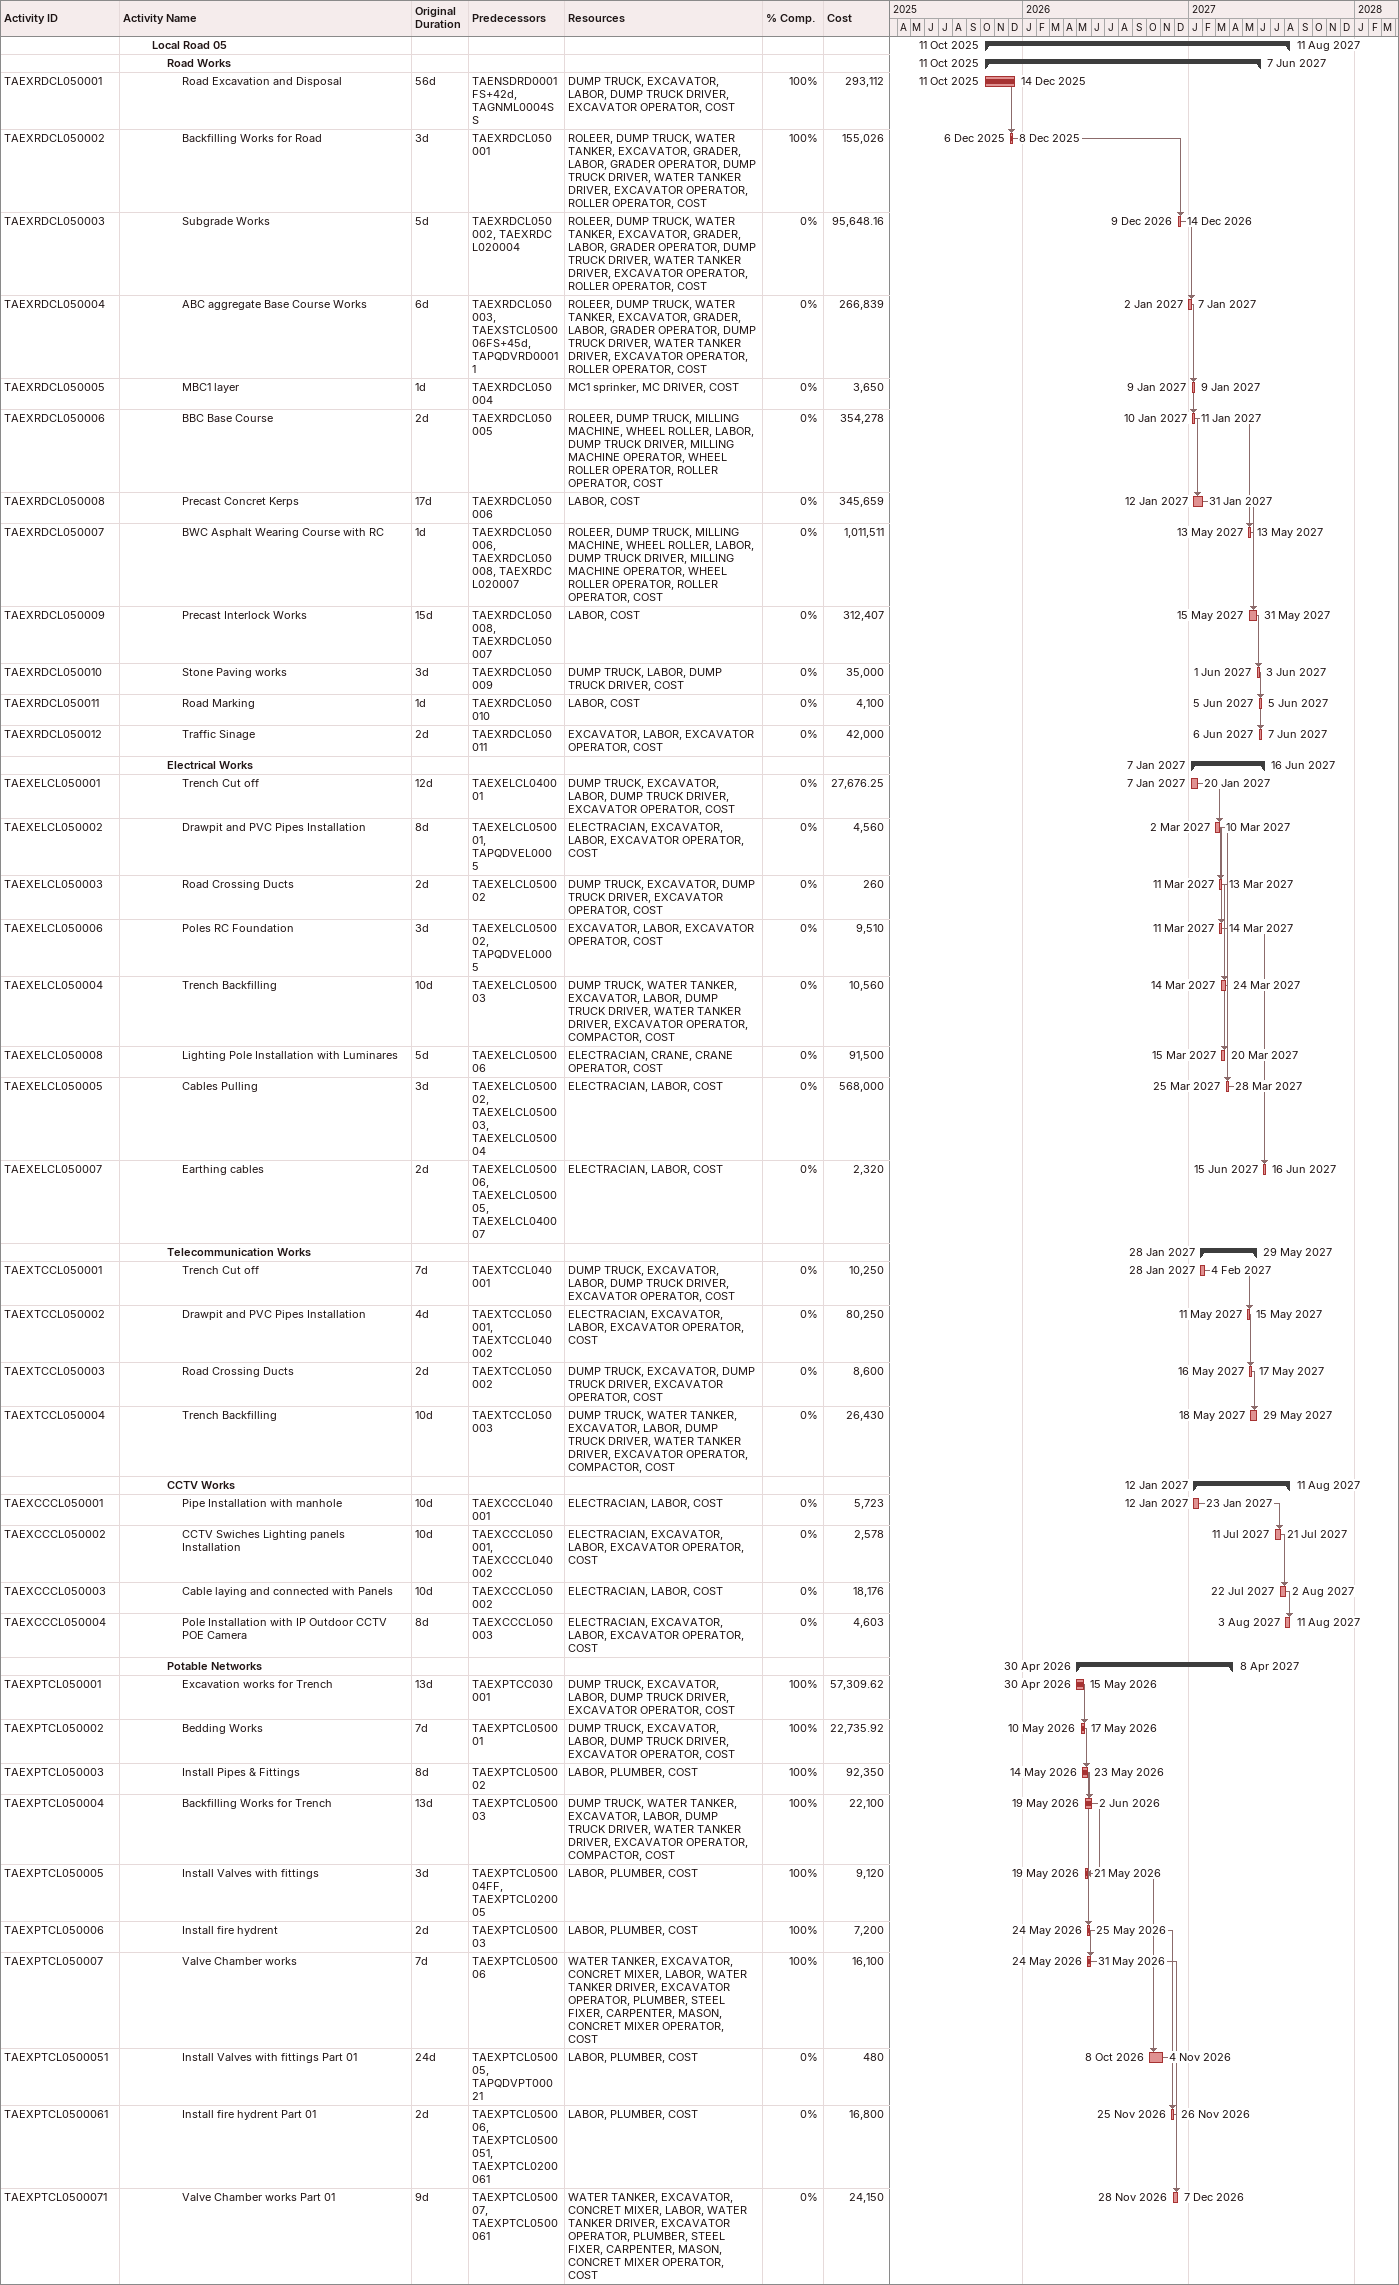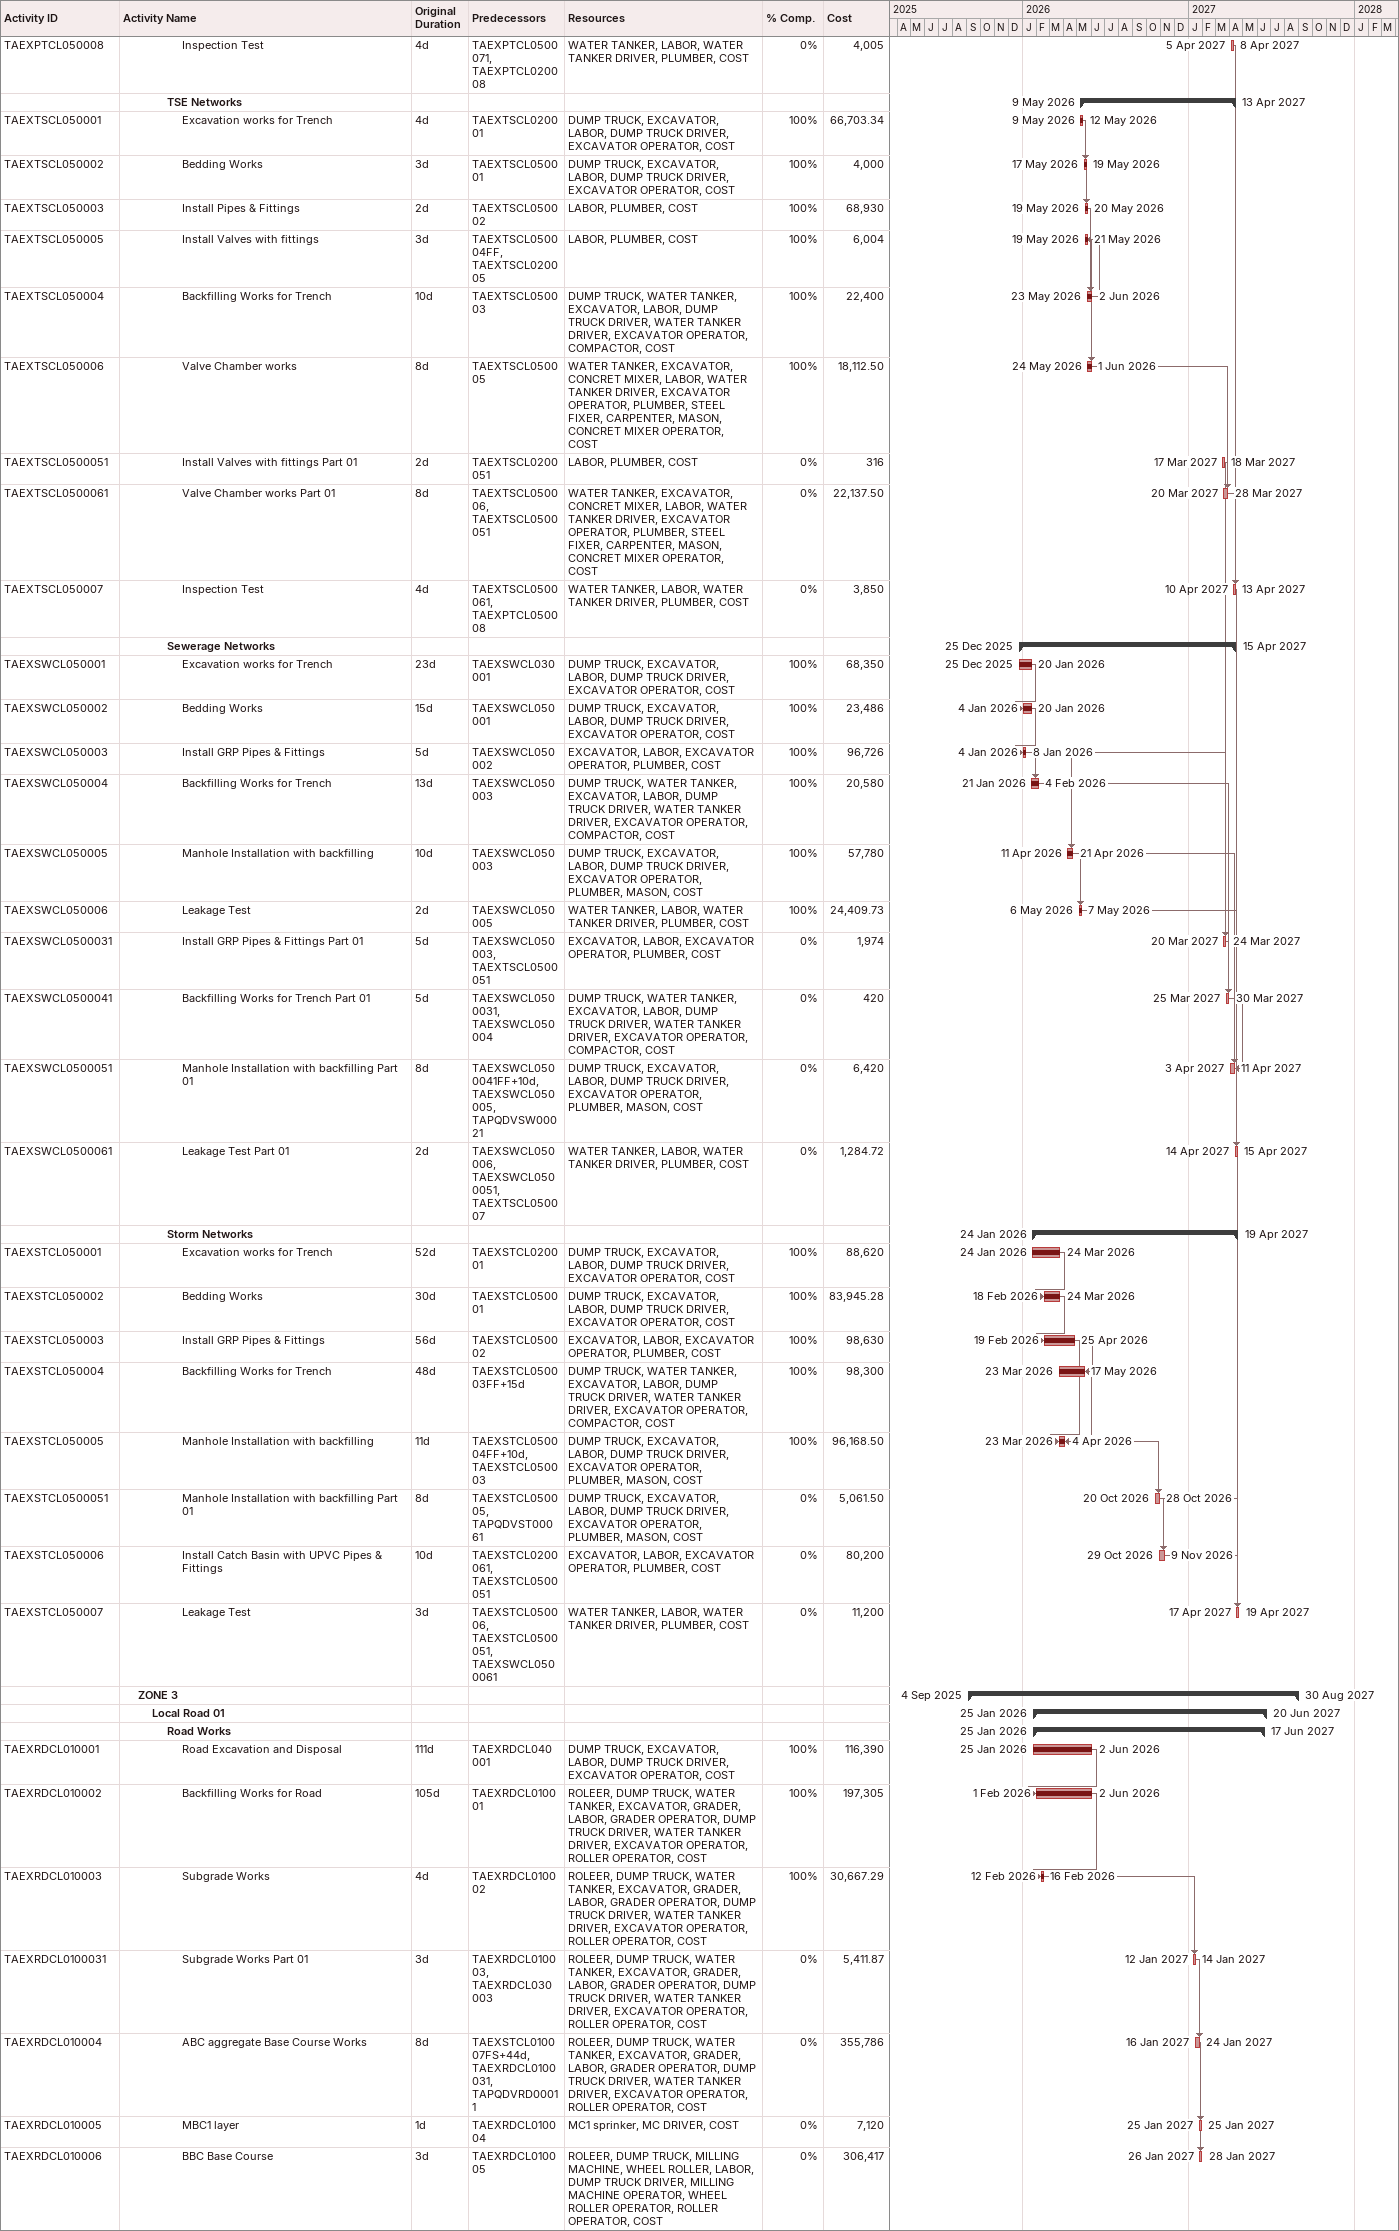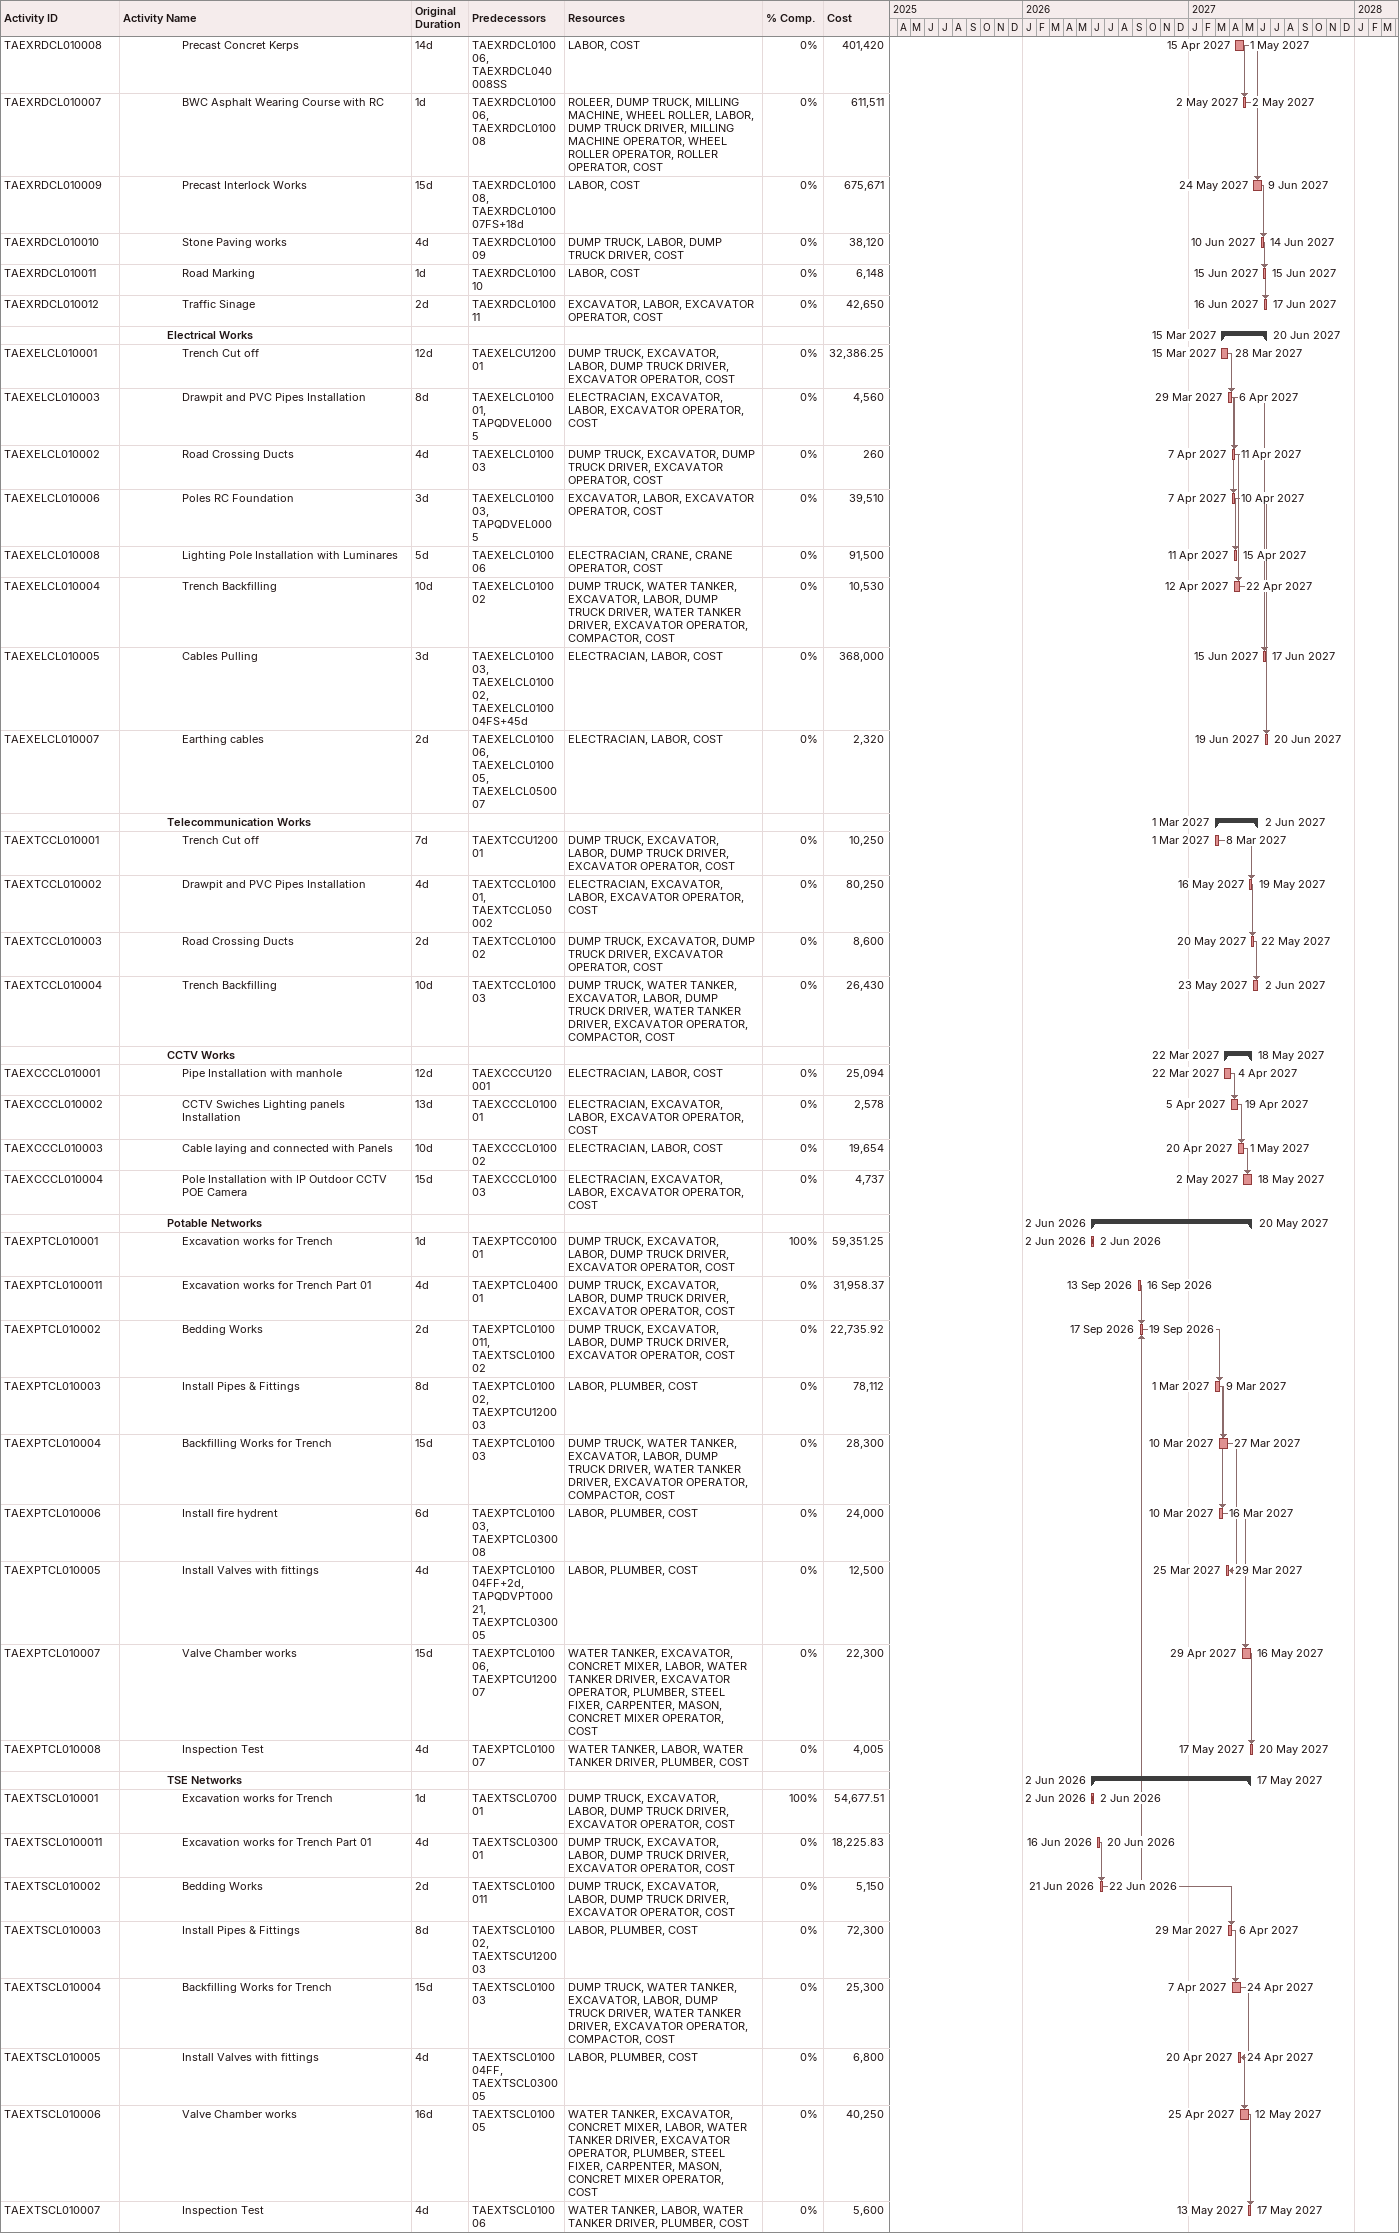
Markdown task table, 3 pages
| ID | Level | Task | Original duration | Start | Finish | Predecessors | Resources | % complete | Cost |
|---|---|---|---|---|---|---|---|---|---|
|  | 3 | **Local Road 05** |  | 2025-10-11 | 2027-08-11 |  |  |  |  |
|  | 4 | **Road Works** |  | 2025-10-11 | 2027-06-07 |  |  |  |  |
| TAEXRDCL050001 | 5 | Road Excavation and Disposal | 56d | 2025-10-11 | 2025-12-14 | TAENSDRD0001FS+42d, TAGNML0004SS | DUMP TRUCK, EXCAVATOR, LABOR, DUMP TRUCK DRIVER, EXCAVATOR OPERATOR, COST | 100 | 293112 |
| TAEXRDCL050002 | 5 | Backfilling Works for Road | 3d | 2025-12-06 | 2025-12-08 | TAEXRDCL050001 | ROLEER, DUMP TRUCK, WATER TANKER, EXCAVATOR, GRADER, LABOR, GRADER OPERATOR, DUMP TRUCK DRIVER, WATER TANKER DRIVER, EXCAVATOR OPERATOR, ROLLER OPERATOR, COST | 100 | 155026 |
| TAEXRDCL050003 | 5 | Subgrade Works | 5d | 2026-12-09 | 2026-12-14 | TAEXRDCL050002, TAEXRDC L020004 | ROLEER, DUMP TRUCK, WATER TANKER, EXCAVATOR, GRADER, LABOR, GRADER OPERATOR, DUMP TRUCK DRIVER, WATER TANKER DRIVER, EXCAVATOR OPERATOR, ROLLER OPERATOR, COST | 0 | 95648.16 |
| TAEXRDCL050004 | 5 | ABC aggregate Base Course Works | 6d | 2027-01-02 | 2027-01-07 | TAEXRDCL050003, TAEXSTCL050006FS+45d, TAPQDVRD00011 | ROLEER, DUMP TRUCK, WATER TANKER, EXCAVATOR, GRADER, LABOR, GRADER OPERATOR, DUMP TRUCK DRIVER, WATER TANKER DRIVER, EXCAVATOR OPERATOR, ROLLER OPERATOR, COST | 0 | 266839 |
| TAEXRDCL050005 | 5 | MBC1 layer | 1d | 2027-01-09 | 2027-01-09 | TAEXRDCL050004 | MC1 sprinker, MC DRIVER, COST | 0 | 3650 |
| TAEXRDCL050006 | 5 | BBC Base Course | 2d | 2027-01-10 | 2027-01-11 | TAEXRDCL050005 | ROLEER, DUMP TRUCK, MILLING MACHINE, WHEEL ROLLER, LABOR, DUMP TRUCK DRIVER, MILLING MACHINE OPERATOR, WHEEL ROLLER OPERATOR, ROLLER OPERATOR, COST | 0 | 354278 |
| TAEXRDCL050008 | 5 | Precast Concret Kerps | 17d | 2027-01-12 | 2027-01-31 | TAEXRDCL050006 | LABOR, COST | 0 | 345659 |
| TAEXRDCL050007 | 5 | BWC Asphalt Wearing Course with RC | 1d | 2027-05-13 | 2027-05-13 | TAEXRDCL050006, TAEXRDCL050008, TAEXRDC L020007 | ROLEER, DUMP TRUCK, MILLING MACHINE, WHEEL ROLLER, LABOR, DUMP TRUCK DRIVER, MILLING MACHINE OPERATOR, WHEEL ROLLER OPERATOR, ROLLER OPERATOR, COST | 0 | 1011511 |
| TAEXRDCL050009 | 5 | Precast Interlock Works | 15d | 2027-05-15 | 2027-05-31 | TAEXRDCL050008, TAEXRDCL050007 | LABOR, COST | 0 | 312407 |
| TAEXRDCL050010 | 5 | Stone Paving works | 3d | 2027-06-01 | 2027-06-03 | TAEXRDCL050009 | DUMP TRUCK, LABOR, DUMP TRUCK DRIVER, COST | 0 | 35000 |
| TAEXRDCL050011 | 5 | Road Marking | 1d | 2027-06-05 | 2027-06-05 | TAEXRDCL050010 | LABOR, COST | 0 | 4100 |
| TAEXRDCL050012 | 5 | Traffic Sinage | 2d | 2027-06-06 | 2027-06-07 | TAEXRDCL050011 | EXCAVATOR, LABOR, EXCAVATOR OPERATOR, COST | 0 | 42000 |
|  | 4 | **Electrical Works** |  | 2027-01-07 | 2027-06-16 |  |  |  |  |
| TAEXELCL050001 | 5 | Trench Cut off | 12d | 2027-01-07 | 2027-01-20 | TAEXELCL040001 | DUMP TRUCK, EXCAVATOR, LABOR, DUMP TRUCK DRIVER, EXCAVATOR OPERATOR, COST | 0 | 27676.25 |
| TAEXELCL050002 | 5 | Drawpit and PVC Pipes Installation | 8d | 2027-03-02 | 2027-03-10 | TAEXELCL050001, TAPQDVEL0005 | ELECTRACIAN, EXCAVATOR, LABOR, EXCAVATOR OPERATOR, COST | 0 | 4560 |
| TAEXELCL050003 | 5 | Road Crossing Ducts | 2d | 2027-03-11 | 2027-03-13 | TAEXELCL050002 | DUMP TRUCK, EXCAVATOR, DUMP TRUCK DRIVER, EXCAVATOR OPERATOR, COST | 0 | 260 |
| TAEXELCL050006 | 5 | Poles RC Foundation | 3d | 2027-03-11 | 2027-03-14 | TAEXELCL050002, TAPQDVEL0005 | EXCAVATOR, LABOR, EXCAVATOR OPERATOR, COST | 0 | 9510 |
| TAEXELCL050004 | 5 | Trench Backfilling | 10d | 2027-03-14 | 2027-03-24 | TAEXELCL050003 | DUMP TRUCK, WATER TANKER, EXCAVATOR, LABOR, DUMP TRUCK DRIVER, WATER TANKER DRIVER, EXCAVATOR OPERATOR, COMPACTOR, COST | 0 | 10560 |
| TAEXELCL050008 | 5 | Lighting Pole Installation with Luminares | 5d | 2027-03-15 | 2027-03-20 | TAEXELCL050006 | ELECTRACIAN, CRANE, CRANE OPERATOR, COST | 0 | 91500 |
| TAEXELCL050005 | 5 | Cables Pulling | 3d | 2027-03-25 | 2027-03-28 | TAEXELCL050002, TAEXELCL050003, TAEXELCL050004 | ELECTRACIAN, LABOR, COST | 0 | 568000 |
| TAEXELCL050007 | 5 | Earthing cables | 2d | 2027-06-15 | 2027-06-16 | TAEXELCL050006, TAEXELCL050005, TAEXELCL040007 | ELECTRACIAN, LABOR, COST | 0 | 2320 |
|  | 4 | **Telecommunication Works** |  | 2027-01-28 | 2027-05-29 |  |  |  |  |
| TAEXTCCL050001 | 5 | Trench Cut off | 7d | 2027-01-28 | 2027-02-04 | TAEXTCCL040001 | DUMP TRUCK, EXCAVATOR, LABOR, DUMP TRUCK DRIVER, EXCAVATOR OPERATOR, COST | 0 | 10250 |
| TAEXTCCL050002 | 5 | Drawpit and PVC Pipes Installation | 4d | 2027-05-11 | 2027-05-15 | TAEXTCCL050001, TAEXTCCL040002 | ELECTRACIAN, EXCAVATOR, LABOR, EXCAVATOR OPERATOR, COST | 0 | 80250 |
| TAEXTCCL050003 | 5 | Road Crossing Ducts | 2d | 2027-05-16 | 2027-05-17 | TAEXTCCL050002 | DUMP TRUCK, EXCAVATOR, DUMP TRUCK DRIVER, EXCAVATOR OPERATOR, COST | 0 | 8600 |
| TAEXTCCL050004 | 5 | Trench Backfilling | 10d | 2027-05-18 | 2027-05-29 | TAEXTCCL050003 | DUMP TRUCK, WATER TANKER, EXCAVATOR, LABOR, DUMP TRUCK DRIVER, WATER TANKER DRIVER, EXCAVATOR OPERATOR, COMPACTOR, COST | 0 | 26430 |
|  | 4 | **CCTV Works** |  | 2027-01-12 | 2027-08-11 |  |  |  |  |
| TAEXCCCL050001 | 5 | Pipe Installation with manhole | 10d | 2027-01-12 | 2027-01-23 | TAEXCCCL040001 | ELECTRACIAN, LABOR, COST | 0 | 5723 |
| TAEXCCCL050002 | 5 | CCTV Swiches Lighting panels Installation | 10d | 2027-07-11 | 2027-07-21 | TAEXCCCL050001, TAEXCCCL040002 | ELECTRACIAN, EXCAVATOR, LABOR, EXCAVATOR OPERATOR, COST | 0 | 2578 |
| TAEXCCCL050003 | 5 | Cable laying and connected with Panels | 10d | 2027-07-22 | 2027-08-02 | TAEXCCCL050002 | ELECTRACIAN, LABOR, COST | 0 | 18176 |
| TAEXCCCL050004 | 5 | Pole Installation with IP Outdoor CCTV POE Camera | 8d | 2027-08-03 | 2027-08-11 | TAEXCCCL050003 | ELECTRACIAN, EXCAVATOR, LABOR, EXCAVATOR OPERATOR, COST | 0 | 4603 |
|  | 4 | **Potable Networks** |  | 2026-04-30 | 2027-04-08 |  |  |  |  |
| TAEXPTCL050001 | 5 | Excavation works for Trench | 13d | 2026-04-30 | 2026-05-15 | TAEXPTCC030001 | DUMP TRUCK, EXCAVATOR, LABOR, DUMP TRUCK DRIVER, EXCAVATOR OPERATOR, COST | 100 | 57309.62 |
| TAEXPTCL050002 | 5 | Bedding Works | 7d | 2026-05-10 | 2026-05-17 | TAEXPTCL050001 | DUMP TRUCK, EXCAVATOR, LABOR, DUMP TRUCK DRIVER, EXCAVATOR OPERATOR, COST | 100 | 22735.92 |
| TAEXPTCL050003 | 5 | Install Pipes & Fittings | 8d | 2026-05-14 | 2026-05-23 | TAEXPTCL050002 | LABOR, PLUMBER, COST | 100 | 92350 |
| TAEXPTCL050004 | 5 | Backfilling Works for Trench | 13d | 2026-05-19 | 2026-06-02 | TAEXPTCL050003 | DUMP TRUCK, WATER TANKER, EXCAVATOR, LABOR, DUMP TRUCK DRIVER, WATER TANKER DRIVER, EXCAVATOR OPERATOR, COMPACTOR, COST | 100 | 22100 |
| TAEXPTCL050005 | 5 | Install Valves with fittings | 3d | 2026-05-19 | 2026-05-21 | TAEXPTCL050004FF, TAEXPTCL020005 | LABOR, PLUMBER, COST | 100 | 9120 |
| TAEXPTCL050006 | 5 | Install fire hydrent | 2d | 2026-05-24 | 2026-05-25 | TAEXPTCL050003 | LABOR, PLUMBER, COST | 100 | 7200 |
| TAEXPTCL050007 | 5 | Valve Chamber works | 7d | 2026-05-24 | 2026-05-31 | TAEXPTCL050006 | WATER TANKER, EXCAVATOR, CONCRET MIXER, LABOR, WATER TANKER DRIVER, EXCAVATOR OPERATOR, PLUMBER, STEEL FIXER, CARPENTER, MASON, CONCRET MIXER OPERATOR, COST | 100 | 16100 |
| TAEXPTCL0500051 | 5 | Install Valves with fittings Part 01 | 24d | 2026-10-08 | 2026-11-04 | TAEXPTCL050005, TAPQDVPT00021 | LABOR, PLUMBER, COST | 0 | 480 |
| TAEXPTCL0500061 | 5 | Install fire hydrent Part 01 | 2d | 2026-11-25 | 2026-11-26 | TAEXPTCL050006, TAEXPTCL0500051, TAEXPTCL0200061 | LABOR, PLUMBER, COST | 0 | 16800 |
| TAEXPTCL0500071 | 5 | Valve Chamber works Part 01 | 9d | 2026-11-28 | 2026-12-07 | TAEXPTCL050007, TAEXPTCL0500061 | WATER TANKER, EXCAVATOR, CONCRET MIXER, LABOR, WATER TANKER DRIVER, EXCAVATOR OPERATOR, PLUMBER, STEEL FIXER, CARPENTER, MASON, CONCRET MIXER OPERATOR, COST | 0 | 24150 |
| TAEXPTCL050008 | 5 | Inspection Test | 4d | 2027-04-05 | 2027-04-08 | TAEXPTCL0500071, TAEXPTCL020008 | WATER TANKER, LABOR, WATER TANKER DRIVER, PLUMBER, COST | 0 | 4005 |
|  | 4 | **TSE Networks** |  | 2026-05-09 | 2027-04-13 |  |  |  |  |
| TAEXTSCL050001 | 5 | Excavation works for Trench | 4d | 2026-05-09 | 2026-05-12 | TAEXTSCL020001 | DUMP TRUCK, EXCAVATOR, LABOR, DUMP TRUCK DRIVER, EXCAVATOR OPERATOR, COST | 100 | 66703.34 |
| TAEXTSCL050002 | 5 | Bedding Works | 3d | 2026-05-17 | 2026-05-19 | TAEXTSCL050001 | DUMP TRUCK, EXCAVATOR, LABOR, DUMP TRUCK DRIVER, EXCAVATOR OPERATOR, COST | 100 | 4000 |
| TAEXTSCL050003 | 5 | Install Pipes & Fittings | 2d | 2026-05-19 | 2026-05-20 | TAEXTSCL050002 | LABOR, PLUMBER, COST | 100 | 68930 |
| TAEXTSCL050005 | 5 | Install Valves with fittings | 3d | 2026-05-19 | 2026-05-21 | TAEXTSCL050004FF, TAEXTSCL020005 | LABOR, PLUMBER, COST | 100 | 6004 |
| TAEXTSCL050004 | 5 | Backfilling Works for Trench | 10d | 2026-05-23 | 2026-06-02 | TAEXTSCL050003 | DUMP TRUCK, WATER TANKER, EXCAVATOR, LABOR, DUMP TRUCK DRIVER, WATER TANKER DRIVER, EXCAVATOR OPERATOR, COMPACTOR, COST | 100 | 22400 |
| TAEXTSCL050006 | 5 | Valve Chamber works | 8d | 2026-05-24 | 2026-06-01 | TAEXTSCL050005 | WATER TANKER, EXCAVATOR, CONCRET MIXER, LABOR, WATER TANKER DRIVER, EXCAVATOR OPERATOR, PLUMBER, STEEL FIXER, CARPENTER, MASON, CONCRET MIXER OPERATOR, COST | 100 | 18112.50 |
| TAEXTSCL0500051 | 5 | Install Valves with fittings Part 01 | 2d | 2027-03-17 | 2027-03-18 | TAEXTSCL0200051 | LABOR, PLUMBER, COST | 0 | 316 |
| TAEXTSCL0500061 | 5 | Valve Chamber works Part 01 | 8d | 2027-03-20 | 2027-03-28 | TAEXTSCL050006, TAEXTSCL0500051 | WATER TANKER, EXCAVATOR, CONCRET MIXER, LABOR, WATER TANKER DRIVER, EXCAVATOR OPERATOR, PLUMBER, STEEL FIXER, CARPENTER, MASON, CONCRET MIXER OPERATOR, COST | 0 | 22137.50 |
| TAEXTSCL050007 | 5 | Inspection Test | 4d | 2027-04-10 | 2027-04-13 | TAEXTSCL0500061, TAEXPTCL050008 | WATER TANKER, LABOR, WATER TANKER DRIVER, PLUMBER, COST | 0 | 3850 |
|  | 4 | **Sewerage Networks** |  | 2025-12-25 | 2027-04-15 |  |  |  |  |
| TAEXSWCL050001 | 5 | Excavation works for Trench | 23d | 2025-12-25 | 2026-01-20 | TAEXSWCL030001 | DUMP TRUCK, EXCAVATOR, LABOR, DUMP TRUCK DRIVER, EXCAVATOR OPERATOR, COST | 100 | 68350 |
| TAEXSWCL050002 | 5 | Bedding Works | 15d | 2026-01-04 | 2026-01-20 | TAEXSWCL050001 | DUMP TRUCK, EXCAVATOR, LABOR, DUMP TRUCK DRIVER, EXCAVATOR OPERATOR, COST | 100 | 23486 |
| TAEXSWCL050003 | 5 | Install GRP Pipes & Fittings | 5d | 2026-01-04 | 2026-01-08 | TAEXSWCL050002 | EXCAVATOR, LABOR, EXCAVATOR OPERATOR, PLUMBER, COST | 100 | 96726 |
| TAEXSWCL050004 | 5 | Backfilling Works for Trench | 13d | 2026-01-21 | 2026-02-04 | TAEXSWCL050003 | DUMP TRUCK, WATER TANKER, EXCAVATOR, LABOR, DUMP TRUCK DRIVER, WATER TANKER DRIVER, EXCAVATOR OPERATOR, COMPACTOR, COST | 100 | 20580 |
| TAEXSWCL050005 | 5 | Manhole Installation with backfilling | 10d | 2026-04-11 | 2026-04-21 | TAEXSWCL050003 | DUMP TRUCK, EXCAVATOR, LABOR, DUMP TRUCK DRIVER, EXCAVATOR OPERATOR, PLUMBER, MASON, COST | 100 | 57780 |
| TAEXSWCL050006 | 5 | Leakage Test | 2d | 2026-05-06 | 2026-05-07 | TAEXSWCL050005 | WATER TANKER, LABOR, WATER TANKER DRIVER, PLUMBER, COST | 100 | 24409.73 |
| TAEXSWCL0500031 | 5 | Install GRP Pipes & Fittings Part 01 | 5d | 2027-03-20 | 2027-03-24 | TAEXSWCL050003, TAEXTSCL0500051 | EXCAVATOR, LABOR, EXCAVATOR OPERATOR, PLUMBER, COST | 0 | 1974 |
| TAEXSWCL0500041 | 5 | Backfilling Works for Trench Part 01 | 5d | 2027-03-25 | 2027-03-30 | TAEXSWCL0500031, TAEXSWCL050004 | DUMP TRUCK, WATER TANKER, EXCAVATOR, LABOR, DUMP TRUCK DRIVER, WATER TANKER DRIVER, EXCAVATOR OPERATOR, COMPACTOR, COST | 0 | 420 |
| TAEXSWCL0500051 | 5 | Manhole Installation with backfilling Part 01 | 8d | 2027-04-03 | 2027-04-11 | TAEXSWCL0500041FF+10d, TAEXSWCL050005, TAPQDVSW00021 | DUMP TRUCK, EXCAVATOR, LABOR, DUMP TRUCK DRIVER, EXCAVATOR OPERATOR, PLUMBER, MASON, COST | 0 | 6420 |
| TAEXSWCL0500061 | 5 | Leakage Test Part 01 | 2d | 2027-04-14 | 2027-04-15 | TAEXSWCL050006, TAEXSWCL0500051, TAEXTSCL050007 | WATER TANKER, LABOR, WATER TANKER DRIVER, PLUMBER, COST | 0 | 1284.72 |
|  | 4 | **Storm Networks** |  | 2026-01-24 | 2027-04-19 |  |  |  |  |
| TAEXSTCL050001 | 5 | Excavation works for Trench | 52d | 2026-01-24 | 2026-03-24 | TAEXSTCL020001 | DUMP TRUCK, EXCAVATOR, LABOR, DUMP TRUCK DRIVER, EXCAVATOR OPERATOR, COST | 100 | 88620 |
| TAEXSTCL050002 | 5 | Bedding Works | 30d | 2026-02-18 | 2026-03-24 | TAEXSTCL050001 | DUMP TRUCK, EXCAVATOR, LABOR, DUMP TRUCK DRIVER, EXCAVATOR OPERATOR, COST | 100 | 83945.28 |
| TAEXSTCL050003 | 5 | Install GRP Pipes & Fittings | 56d | 2026-02-19 | 2026-04-25 | TAEXSTCL050002 | EXCAVATOR, LABOR, EXCAVATOR OPERATOR, PLUMBER, COST | 100 | 98630 |
| TAEXSTCL050004 | 5 | Backfilling Works for Trench | 48d | 2026-03-23 | 2026-05-17 | TAEXSTCL050003FF+15d | DUMP TRUCK, WATER TANKER, EXCAVATOR, LABOR, DUMP TRUCK DRIVER, WATER TANKER DRIVER, EXCAVATOR OPERATOR, COMPACTOR, COST | 100 | 98300 |
| TAEXSTCL050005 | 5 | Manhole Installation with backfilling | 11d | 2026-03-23 | 2026-04-04 | TAEXSTCL050004FF+10d, TAEXSTCL050003 | DUMP TRUCK, EXCAVATOR, LABOR, DUMP TRUCK DRIVER, EXCAVATOR OPERATOR, PLUMBER, MASON, COST | 100 | 96168.50 |
| TAEXSTCL0500051 | 5 | Manhole Installation with backfilling Part 01 | 8d | 2026-10-20 | 2026-10-28 | TAEXSTCL050005, TAPQDVST00061 | DUMP TRUCK, EXCAVATOR, LABOR, DUMP TRUCK DRIVER, EXCAVATOR OPERATOR, PLUMBER, MASON, COST | 0 | 5061.50 |
| TAEXSTCL050006 | 5 | Install Catch Basin with UPVC Pipes & Fittings | 10d | 2026-10-29 | 2026-11-09 | TAEXSTCL0200061, TAEXSTCL0500051 | EXCAVATOR, LABOR, EXCAVATOR OPERATOR, PLUMBER, COST | 0 | 80200 |
| TAEXSTCL050007 | 5 | Leakage Test | 3d | 2027-04-17 | 2027-04-19 | TAEXSTCL050006, TAEXSTCL0500051, TAEXSWCL0500061 | WATER TANKER, LABOR, WATER TANKER DRIVER, PLUMBER, COST | 0 | 11200 |
|  | 2 | **ZONE 3** |  | 2025-09-04 | 2027-08-30 |  |  |  |  |
|  | 3 | **Local Road 01** |  | 2026-01-25 | 2027-06-20 |  |  |  |  |
|  | 4 | **Road Works** |  | 2026-01-25 | 2027-06-17 |  |  |  |  |
| TAEXRDCL010001 | 5 | Road Excavation and Disposal | 111d | 2026-01-25 | 2026-06-02 | TAEXRDCL040001 | DUMP TRUCK, EXCAVATOR, LABOR, DUMP TRUCK DRIVER, EXCAVATOR OPERATOR, COST | 100 | 116390 |
| TAEXRDCL010002 | 5 | Backfilling Works for Road | 105d | 2026-02-01 | 2026-06-02 | TAEXRDCL010001 | ROLEER, DUMP TRUCK, WATER TANKER, EXCAVATOR, GRADER, LABOR, GRADER OPERATOR, DUMP TRUCK DRIVER, WATER TANKER DRIVER, EXCAVATOR OPERATOR, ROLLER OPERATOR, COST | 100 | 197305 |
| TAEXRDCL010003 | 5 | Subgrade Works | 4d | 2026-02-12 | 2026-02-16 | TAEXRDCL010002 | ROLEER, DUMP TRUCK, WATER TANKER, EXCAVATOR, GRADER, LABOR, GRADER OPERATOR, DUMP TRUCK DRIVER, WATER TANKER DRIVER, EXCAVATOR OPERATOR, ROLLER OPERATOR, COST | 100 | 30667.29 |
| TAEXRDCL0100031 | 5 | Subgrade Works Part 01 | 3d | 2027-01-12 | 2027-01-14 | TAEXRDCL010003, TAEXRDCL030003 | ROLEER, DUMP TRUCK, WATER TANKER, EXCAVATOR, GRADER, LABOR, GRADER OPERATOR, DUMP TRUCK DRIVER, WATER TANKER DRIVER, EXCAVATOR OPERATOR, ROLLER OPERATOR, COST | 0 | 5411.87 |
| TAEXRDCL010004 | 5 | ABC aggregate Base Course Works | 8d | 2027-01-16 | 2027-01-24 | TAEXSTCL010007FS+44d, TAEXRDCL0100031, TAPQDVRD00011 | ROLEER, DUMP TRUCK, WATER TANKER, EXCAVATOR, GRADER, LABOR, GRADER OPERATOR, DUMP TRUCK DRIVER, WATER TANKER DRIVER, EXCAVATOR OPERATOR, ROLLER OPERATOR, COST | 0 | 355786 |
| TAEXRDCL010005 | 5 | MBC1 layer | 1d | 2027-01-25 | 2027-01-25 | TAEXRDCL010004 | MC1 sprinker, MC DRIVER, COST | 0 | 7120 |
| TAEXRDCL010006 | 5 | BBC Base Course | 3d | 2027-01-26 | 2027-01-28 | TAEXRDCL010005 | ROLEER, DUMP TRUCK, MILLING MACHINE, WHEEL ROLLER, LABOR, DUMP TRUCK DRIVER, MILLING MACHINE OPERATOR, WHEEL ROLLER OPERATOR, ROLLER OPERATOR, COST | 0 | 306417 |
| TAEXRDCL010008 | 5 | Precast Concret Kerps | 14d | 2027-04-15 | 2027-05-01 | TAEXRDCL010006, TAEXRDCL040008SS | LABOR, COST | 0 | 401420 |
| TAEXRDCL010007 | 5 | BWC Asphalt Wearing Course with RC | 1d | 2027-05-02 | 2027-05-02 | TAEXRDCL010006, TAEXRDCL010008 | ROLEER, DUMP TRUCK, MILLING MACHINE, WHEEL ROLLER, LABOR, DUMP TRUCK DRIVER, MILLING MACHINE OPERATOR, WHEEL ROLLER OPERATOR, ROLLER OPERATOR, COST | 0 | 611511 |
| TAEXRDCL010009 | 5 | Precast Interlock Works | 15d | 2027-05-24 | 2027-06-09 | TAEXRDCL010008, TAEXRDCL010007FS+18d | LABOR, COST | 0 | 675671 |
| TAEXRDCL010010 | 5 | Stone Paving works | 4d | 2027-06-10 | 2027-06-14 | TAEXRDCL010009 | DUMP TRUCK, LABOR, DUMP TRUCK DRIVER, COST | 0 | 38120 |
| TAEXRDCL010011 | 5 | Road Marking | 1d | 2027-06-15 | 2027-06-15 | TAEXRDCL010010 | LABOR, COST | 0 | 6148 |
| TAEXRDCL010012 | 5 | Traffic Sinage | 2d | 2027-06-16 | 2027-06-17 | TAEXRDCL010011 | EXCAVATOR, LABOR, EXCAVATOR OPERATOR, COST | 0 | 42650 |
|  | 4 | **Electrical Works** |  | 2027-03-15 | 2027-06-20 |  |  |  |  |
| TAEXELCL010001 | 5 | Trench Cut off | 12d | 2027-03-15 | 2027-03-28 | TAEXELCU120001 | DUMP TRUCK, EXCAVATOR, LABOR, DUMP TRUCK DRIVER, EXCAVATOR OPERATOR, COST | 0 | 32386.25 |
| TAEXELCL010003 | 5 | Drawpit and PVC Pipes Installation | 8d | 2027-03-29 | 2027-04-06 | TAEXELCL010001, TAPQDVEL0005 | ELECTRACIAN, EXCAVATOR, LABOR, EXCAVATOR OPERATOR, COST | 0 | 4560 |
| TAEXELCL010002 | 5 | Road Crossing Ducts | 4d | 2027-04-07 | 2027-04-11 | TAEXELCL010003 | DUMP TRUCK, EXCAVATOR, DUMP TRUCK DRIVER, EXCAVATOR OPERATOR, COST | 0 | 260 |
| TAEXELCL010006 | 5 | Poles RC Foundation | 3d | 2027-04-07 | 2027-04-10 | TAEXELCL010003, TAPQDVEL0005 | EXCAVATOR, LABOR, EXCAVATOR OPERATOR, COST | 0 | 39510 |
| TAEXELCL010008 | 5 | Lighting Pole Installation with Luminares | 5d | 2027-04-11 | 2027-04-15 | TAEXELCL010006 | ELECTRACIAN, CRANE, CRANE OPERATOR, COST | 0 | 91500 |
| TAEXELCL010004 | 5 | Trench Backfilling | 10d | 2027-04-12 | 2027-04-22 | TAEXELCL010002 | DUMP TRUCK, WATER TANKER, EXCAVATOR, LABOR, DUMP TRUCK DRIVER, WATER TANKER DRIVER, EXCAVATOR OPERATOR, COMPACTOR, COST | 0 | 10530 |
| TAEXELCL010005 | 5 | Cables Pulling | 3d | 2027-06-15 | 2027-06-17 | TAEXELCL010003, TAEXELCL010002, TAEXELCL010004FS+45d | ELECTRACIAN, LABOR, COST | 0 | 368000 |
| TAEXELCL010007 | 5 | Earthing cables | 2d | 2027-06-19 | 2027-06-20 | TAEXELCL010006, TAEXELCL010005, TAEXELCL050007 | ELECTRACIAN, LABOR, COST | 0 | 2320 |
|  | 4 | **Telecommunication Works** |  | 2027-03-01 | 2027-06-02 |  |  |  |  |
| TAEXTCCL010001 | 5 | Trench Cut off | 7d | 2027-03-01 | 2027-03-08 | TAEXTCCU120001 | DUMP TRUCK, EXCAVATOR, LABOR, DUMP TRUCK DRIVER, EXCAVATOR OPERATOR, COST | 0 | 10250 |
| TAEXTCCL010002 | 5 | Drawpit and PVC Pipes Installation | 4d | 2027-05-16 | 2027-05-19 | TAEXTCCL010001, TAEXTCCL050002 | ELECTRACIAN, EXCAVATOR, LABOR, EXCAVATOR OPERATOR, COST | 0 | 80250 |
| TAEXTCCL010003 | 5 | Road Crossing Ducts | 2d | 2027-05-20 | 2027-05-22 | TAEXTCCL010002 | DUMP TRUCK, EXCAVATOR, DUMP TRUCK DRIVER, EXCAVATOR OPERATOR, COST | 0 | 8600 |
| TAEXTCCL010004 | 5 | Trench Backfilling | 10d | 2027-05-23 | 2027-06-02 | TAEXTCCL010003 | DUMP TRUCK, WATER TANKER, EXCAVATOR, LABOR, DUMP TRUCK DRIVER, WATER TANKER DRIVER, EXCAVATOR OPERATOR, COMPACTOR, COST | 0 | 26430 |
|  | 4 | **CCTV Works** |  | 2027-03-22 | 2027-05-18 |  |  |  |  |
| TAEXCCCL010001 | 5 | Pipe Installation with manhole | 12d | 2027-03-22 | 2027-04-04 | TAEXCCCU120001 | ELECTRACIAN, LABOR, COST | 0 | 25094 |
| TAEXCCCL010002 | 5 | CCTV Swiches Lighting panels Installation | 13d | 2027-04-05 | 2027-04-19 | TAEXCCCL010001 | ELECTRACIAN, EXCAVATOR, LABOR, EXCAVATOR OPERATOR, COST | 0 | 2578 |
| TAEXCCCL010003 | 5 | Cable laying and connected with Panels | 10d | 2027-04-20 | 2027-05-01 | TAEXCCCL010002 | ELECTRACIAN, LABOR, COST | 0 | 19654 |
| TAEXCCCL010004 | 5 | Pole Installation with IP Outdoor CCTV POE Camera | 15d | 2027-05-02 | 2027-05-18 | TAEXCCCL010003 | ELECTRACIAN, EXCAVATOR, LABOR, EXCAVATOR OPERATOR, COST | 0 | 4737 |
|  | 4 | **Potable Networks** |  | 2026-06-02 | 2027-05-20 |  |  |  |  |
| TAEXPTCL010001 | 5 | Excavation works for Trench | 1d | 2026-06-02 | 2026-06-02 | TAEXPTCC010001 | DUMP TRUCK, EXCAVATOR, LABOR, DUMP TRUCK DRIVER, EXCAVATOR OPERATOR, COST | 100 | 59351.25 |
| TAEXPTCL0100011 | 5 | Excavation works for Trench Part 01 | 4d | 2026-09-13 | 2026-09-16 | TAEXPTCL040001 | DUMP TRUCK, EXCAVATOR, LABOR, DUMP TRUCK DRIVER, EXCAVATOR OPERATOR, COST | 0 | 31958.37 |
| TAEXPTCL010002 | 5 | Bedding Works | 2d | 2026-09-17 | 2026-09-19 | TAEXPTCL0100011, TAEXTSCL010002 | DUMP TRUCK, EXCAVATOR, LABOR, DUMP TRUCK DRIVER, EXCAVATOR OPERATOR, COST | 0 | 22735.92 |
| TAEXPTCL010003 | 5 | Install Pipes & Fittings | 8d | 2027-03-01 | 2027-03-09 | TAEXPTCL010002, TAEXPTCU120003 | LABOR, PLUMBER, COST | 0 | 78112 |
| TAEXPTCL010004 | 5 | Backfilling Works for Trench | 15d | 2027-03-10 | 2027-03-27 | TAEXPTCL010003 | DUMP TRUCK, WATER TANKER, EXCAVATOR, LABOR, DUMP TRUCK DRIVER, WATER TANKER DRIVER, EXCAVATOR OPERATOR, COMPACTOR, COST | 0 | 28300 |
| TAEXPTCL010006 | 5 | Install fire hydrent | 6d | 2027-03-10 | 2027-03-16 | TAEXPTCL010003, TAEXPTCL030008 | LABOR, PLUMBER, COST | 0 | 24000 |
| TAEXPTCL010005 | 5 | Install Valves with fittings | 4d | 2027-03-25 | 2027-03-29 | TAEXPTCL010004FF+2d, TAPQDVPT00021, TAEXPTCL030005 | LABOR, PLUMBER, COST | 0 | 12500 |
| TAEXPTCL010007 | 5 | Valve Chamber works | 15d | 2027-04-29 | 2027-05-16 | TAEXPTCL010006, TAEXPTCU120007 | WATER TANKER, EXCAVATOR, CONCRET MIXER, LABOR, WATER TANKER DRIVER, EXCAVATOR OPERATOR, PLUMBER, STEEL FIXER, CARPENTER, MASON, CONCRET MIXER OPERATOR, COST | 0 | 22300 |
| TAEXPTCL010008 | 5 | Inspection Test | 4d | 2027-05-17 | 2027-05-20 | TAEXPTCL010007 | WATER TANKER, LABOR, WATER TANKER DRIVER, PLUMBER, COST | 0 | 4005 |
|  | 4 | **TSE Networks** |  | 2026-06-02 | 2027-05-17 |  |  |  |  |
| TAEXTSCL010001 | 5 | Excavation works for Trench | 1d | 2026-06-02 | 2026-06-02 | TAEXTSCL070001 | DUMP TRUCK, EXCAVATOR, LABOR, DUMP TRUCK DRIVER, EXCAVATOR OPERATOR, COST | 100 | 54677.51 |
| TAEXTSCL0100011 | 5 | Excavation works for Trench Part 01 | 4d | 2026-06-16 | 2026-06-20 | TAEXTSCL030001 | DUMP TRUCK, EXCAVATOR, LABOR, DUMP TRUCK DRIVER, EXCAVATOR OPERATOR, COST | 0 | 18225.83 |
| TAEXTSCL010002 | 5 | Bedding Works | 2d | 2026-06-21 | 2026-06-22 | TAEXTSCL0100011 | DUMP TRUCK, EXCAVATOR, LABOR, DUMP TRUCK DRIVER, EXCAVATOR OPERATOR, COST | 0 | 5150 |
| TAEXTSCL010003 | 5 | Install Pipes & Fittings | 8d | 2027-03-29 | 2027-04-06 | TAEXTSCL010002, TAEXTSCU120003 | LABOR, PLUMBER, COST | 0 | 72300 |
| TAEXTSCL010004 | 5 | Backfilling Works for Trench | 15d | 2027-04-07 | 2027-04-24 | TAEXTSCL010003 | DUMP TRUCK, WATER TANKER, EXCAVATOR, LABOR, DUMP TRUCK DRIVER, WATER TANKER DRIVER, EXCAVATOR OPERATOR, COMPACTOR, COST | 0 | 25300 |
| TAEXTSCL010005 | 5 | Install Valves with fittings | 4d | 2027-04-20 | 2027-04-24 | TAEXTSCL010004FF, TAEXTSCL030005 | LABOR, PLUMBER, COST | 0 | 6800 |
| TAEXTSCL010006 | 5 | Valve Chamber works | 16d | 2027-04-25 | 2027-05-12 | TAEXTSCL010005 | WATER TANKER, EXCAVATOR, CONCRET MIXER, LABOR, WATER TANKER DRIVER, EXCAVATOR OPERATOR, PLUMBER, STEEL FIXER, CARPENTER, MASON, CONCRET MIXER OPERATOR, COST | 0 | 40250 |
| TAEXTSCL010007 | 5 | Inspection Test | 4d | 2027-05-13 | 2027-05-17 | TAEXTSCL010006 | WATER TANKER, LABOR, WATER TANKER DRIVER, PLUMBER, COST | 0 | 5600 |
